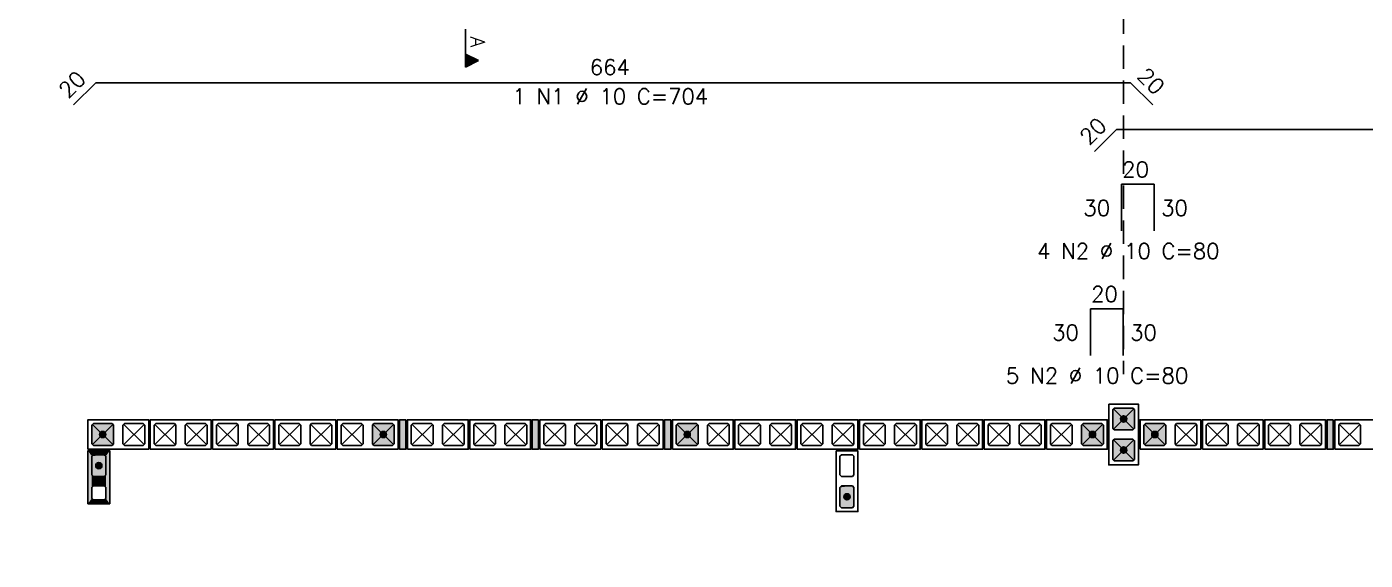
# Model space of a CAD drawing. Extents: x -1.9 to 86, y -1.5 to 61.
# Drawn here: x 6.98 to 24.15, y 24.54 to 31.39 of the extents above; entities that cross this region are included whole.
import ezdxf

# ---------------------------------------------------------------- set-up
doc = ezdxf.new("R2010")
doc.units = 0
doc.header["$MEASUREMENT"] = 0
doc.linetypes.add('ESTILO_TQS_0001', pattern=[0.45, 0.3, -0.15])
for name, color, linetype in [('PENA_01', 1, 'CONTINUOUS'), ('PENA_02', 2, 'CONTINUOUS'), ('PENA_03', 3, 'CONTINUOUS'), ('PENA_05', 5, 'CONTINUOUS'), ('PENA_11', 252, 'CONTINUOUS'), ('PENA_21', 100, 'CONTINUOUS'), ('PENA_25', 210, 'CONTINUOUS')]:
    doc.layers.add(name, color=color, linetype=linetype)
doc.styles.get("Standard").update_dxf_attribs({"font": 'ROMANS.SHX'})

msp = doc.modelspace()

# ---------------------------------------------------------------- linework, layer by layer
at = {"layer": 'PENA_01', "linetype": 'ESTILO_TQS_0001'}
msp.add_line((21.052627, 31.597048), (21.052627, 26.923454), dxfattribs=at)
at = {"layer": 'PENA_01', "linetype": 'Continuous'}
for p, q in [((21.182627, 26.480726), (20.922627, 26.220726)), ((21.182627, 26.220726), (20.922627, 26.480726)), ((7.822627, 26.280726), (8.082627, 26.020726)), ((8.082627, 26.280726), (7.822627, 26.020726)), ((8.482627, 26.280726), (8.222627, 26.020726)), ((8.222627, 26.280726), (8.482627, 26.020726)), ((8.622627, 26.280726), (8.882627, 26.020726)), ((8.882627, 26.280726), (8.622627, 26.020726)), ((9.282627, 26.280726), (9.022627, 26.020726)), ((9.022627, 26.280726), (9.282627, 26.020726)), ((9.422627, 26.280726), (9.682627, 26.020726)), ((9.682627, 26.280726), (9.422627, 26.020726)), ((10.082627, 26.280726), (9.822627, 26.020726)), ((9.822627, 26.280726), (10.082627, 26.020726)), ((10.222627, 26.280726), (10.482627, 26.020726)), ((10.482627, 26.280726), (10.222627, 26.020726)), ((10.882627, 26.280726), (10.622627, 26.020726)), ((10.622627, 26.280726), (10.882627, 26.020726)), ((11.022627, 26.280726), (11.282627, 26.020726)), ((11.282627, 26.280726), (11.022627, 26.020726)), ((11.682627, 26.280726), (11.422627, 26.020726)), ((11.422627, 26.280726), (11.682627, 26.020726)), ((11.922627, 26.280726), (12.182627, 26.020726)), ((12.182627, 26.280726), (11.922627, 26.020726)), ((12.582627, 26.280726), (12.322627, 26.020726)), ((12.322627, 26.280726), (12.582627, 26.020726)), ((12.722627, 26.280726), (12.982627, 26.020726)), ((12.982627, 26.280726), (12.722627, 26.020726)), ((13.382627, 26.280726), (13.122627, 26.020726)), ((13.122627, 26.280726), (13.382627, 26.020726)), ((13.622627, 26.280726), (13.882627, 26.020726)), ((13.882627, 26.280726), (13.622627, 26.020726)), ((14.282627, 26.280726), (14.022627, 26.020726)), ((14.022627, 26.280726), (14.282627, 26.020726)), ((14.422627, 26.280726), (14.682627, 26.020726)), ((14.682627, 26.280726), (14.422627, 26.020726)), ((15.082627, 26.280726), (14.822627, 26.020726)), ((14.822627, 26.280726), (15.082627, 26.020726)), ((15.322627, 26.280726), (15.582627, 26.020726)), ((15.582627, 26.280726), (15.322627, 26.020726)), ((15.982627, 26.280726), (15.722627, 26.020726)), ((15.722627, 26.280726), (15.982627, 26.020726)), ((16.122627, 26.280726), (16.382627, 26.020726)), ((16.382627, 26.280726), (16.122627, 26.020726)), ((16.782627, 26.280726), (16.522627, 26.020726)), ((16.522627, 26.280726), (16.782627, 26.020726)), ((16.922627, 26.280726), (17.182627, 26.020726)), ((17.182627, 26.280726), (16.922627, 26.020726)), ((17.582627, 26.280726), (17.322627, 26.020726)), ((17.322627, 26.280726), (17.582627, 26.020726)), ((17.722627, 26.280726), (17.982627, 26.020726)), ((17.982627, 26.280726), (17.722627, 26.020726)), ((18.382627, 26.280726), (18.122627, 26.020726)), ((18.122627, 26.280726), (18.382627, 26.020726)), ((18.522627, 26.280726), (18.782627, 26.020726)), ((18.782627, 26.280726), (18.522627, 26.020726)), ((19.182627, 26.280726), (18.922627, 26.020726)), ((18.922627, 26.280726), (19.182627, 26.020726)), ((19.322627, 26.280726), (19.582627, 26.020726)), ((19.582627, 26.280726), (19.322627, 26.020726)), ((19.982627, 26.280726), (19.722627, 26.020726)), ((19.722627, 26.280726), (19.982627, 26.020726)), ((20.122627, 26.280726), (20.382627, 26.020726)), ((20.382627, 26.280726), (20.122627, 26.020726)), ((20.782627, 26.280726), (20.522627, 26.020726)), ((20.522627, 26.280726), (20.782627, 26.020726)), ((21.322627, 26.280726), (21.582627, 26.020726)), ((21.582627, 26.280726), (21.322627, 26.020726)), ((21.982627, 26.280726), (21.722627, 26.020726)), ((21.722627, 26.280726), (21.982627, 26.020726)), ((22.122627, 26.280726), (22.382627, 26.020726)), ((22.382627, 26.280726), (22.122627, 26.020726)), ((22.782627, 26.280726), (22.522627, 26.020726)), ((22.522627, 26.280726), (22.782627, 26.020726)), ((22.922627, 26.280726), (23.182627, 26.020726)), ((23.182627, 26.280726), (22.922627, 26.020726)), ((23.582627, 26.280726), (23.322627, 26.020726)), ((23.322627, 26.280726), (23.582627, 26.020726)), ((23.822627, 26.280726), (24.082627, 26.020726)), ((24.082627, 26.280726), (23.822627, 26.020726)), ((21.182627, 25.820726), (20.922627, 26.080726)), ((21.182627, 26.080726), (20.922627, 25.820726))]:
    msp.add_line(p, q, dxfattribs=at)
for points in [[(7.812627, 25.631136), (7.812627, 25.871136), (7.832627, 25.891136), (7.972627, 25.891136), (7.992627, 25.871136), (7.992627, 25.631136), (7.972627, 25.611136), (7.832627, 25.611136), (7.812627, 25.631136)], [(17.432627, 25.890726), (17.412627, 25.870726), (17.412627, 25.630726), (17.432627, 25.610726), (17.572627, 25.610726), (17.592627, 25.630726), (17.592627, 25.870726), (17.572627, 25.890726), (17.432627, 25.890726)], [(7.812627, 25.331136), (7.812627, 25.471136), (7.832627, 25.491136), (7.972627, 25.491136), (7.992627, 25.471136), (7.992627, 25.331136), (7.972627, 25.311136), (7.832627, 25.311136), (7.812627, 25.331136)], [(17.432627, 25.490726), (17.412627, 25.470726), (17.412627, 25.230726), (17.432627, 25.210726), (17.572627, 25.210726), (17.592627, 25.230726), (17.592627, 25.470726), (17.572627, 25.490726), (17.432627, 25.490726)]]:
    msp.add_lwpolyline(points, dxfattribs=at)
at = {"layer": 'PENA_02', "linetype": 'Continuous'}
for points in [[(20.862627, 26.540726), (20.862627, 25.760726), (21.242627, 25.760726), (21.242627, 26.540726), (20.862627, 26.540726)], [(7.762627, 25.960726), (8.542627, 25.960726), (8.542627, 26.340726), (7.762627, 26.340726), (7.762627, 25.960726)], [(8.562627, 25.960726), (9.342627, 25.960726), (9.342627, 26.340726), (8.562627, 26.340726), (8.562627, 25.960726)], [(9.362627, 25.960726), (10.142627, 25.960726), (10.142627, 26.340726), (9.362627, 26.340726), (9.362627, 25.960726)], [(10.162627, 25.960726), (10.942627, 25.960726), (10.942627, 26.340726), (10.162627, 26.340726), (10.162627, 25.960726)], [(10.962627, 25.960726), (11.742627, 25.960726), (11.742627, 26.340726), (10.962627, 26.340726), (10.962627, 25.960726)], [(11.842627, 26.340726), (11.762627, 26.340726), (11.762627, 25.960726), (11.842627, 25.960726), (11.842627, 26.340726)], [(11.862627, 25.960726), (12.642627, 25.960726), (12.642627, 26.340726), (11.862627, 26.340726), (11.862627, 25.960726)], [(12.662627, 25.960726), (13.442627, 25.960726), (13.442627, 26.340726), (12.662627, 26.340726), (12.662627, 25.960726)], [(13.542627, 26.340726), (13.462627, 26.340726), (13.462627, 25.960726), (13.542627, 25.960726), (13.542627, 26.340726)], [(13.562627, 25.960726), (14.342627, 25.960726), (14.342627, 26.340726), (13.562627, 26.340726), (13.562627, 25.960726)], [(14.362627, 25.960726), (15.142627, 25.960726), (15.142627, 26.340726), (14.362627, 26.340726), (14.362627, 25.960726)], [(15.242627, 26.340726), (15.162627, 26.340726), (15.162627, 25.960726), (15.242627, 25.960726), (15.242627, 26.340726)], [(15.262627, 25.960726), (16.042627, 25.960726), (16.042627, 26.340726), (15.262627, 26.340726), (15.262627, 25.960726)], [(16.062627, 25.960726), (16.842627, 25.960726), (16.842627, 26.340726), (16.062627, 26.340726), (16.062627, 25.960726)], [(16.862627, 25.960726), (17.642627, 25.960726), (17.642627, 26.340726), (16.862627, 26.340726), (16.862627, 25.960726)], [(17.662627, 25.960726), (18.442627, 25.960726), (18.442627, 26.340726), (17.662627, 26.340726), (17.662627, 25.960726)], [(18.462627, 25.960726), (19.242627, 25.960726), (19.242627, 26.340726), (18.462627, 26.340726), (18.462627, 25.960726)], [(19.262627, 25.960726), (20.042627, 25.960726), (20.042627, 26.340726), (19.262627, 26.340726), (19.262627, 25.960726)], [(20.062627, 25.960726), (20.842627, 25.960726), (20.842627, 26.340726), (20.062627, 26.340726), (20.062627, 25.960726)], [(21.262627, 25.960726), (22.042627, 25.960726), (22.042627, 26.340726), (21.262627, 26.340726), (21.262627, 25.960726)], [(22.062627, 25.960726), (22.842627, 25.960726), (22.842627, 26.340726), (22.062627, 26.340726), (22.062627, 25.960726)], [(22.862627, 25.960726), (23.642627, 25.960726), (23.642627, 26.340726), (22.862627, 26.340726), (22.862627, 25.960726)], [(23.742627, 26.340726), (23.662627, 26.340726), (23.662627, 25.960726), (23.742627, 25.960726), (23.742627, 26.340726)], [(23.762627, 25.960726), (24.542627, 25.960726), (24.542627, 26.340726), (23.762627, 26.340726), (23.762627, 25.960726)], [(7.762627, 25.261136), (7.762627, 25.941136), (8.042627, 25.941136), (8.042627, 25.261136), (7.762627, 25.261136)], [(17.362627, 25.940726), (17.362627, 25.160726), (17.642627, 25.160726), (17.642627, 25.940726), (17.362627, 25.940726)]]:
    msp.add_lwpolyline(points, dxfattribs=at)
at = {"layer": 'PENA_02', "linetype": 'ESTILO_TQS_0001'}
for points in [[(20.932627, 26.490726), (20.912627, 26.470726), (20.912627, 26.230726), (20.932627, 26.210726), (21.172627, 26.210726), (21.192627, 26.230726), (21.192627, 26.470726), (21.172627, 26.490726), (20.932627, 26.490726)], [(7.812627, 26.030726), (7.832627, 26.010726), (8.072627, 26.010726), (8.092627, 26.030726), (8.092627, 26.270726), (8.072627, 26.290726), (7.832627, 26.290726), (7.812627, 26.270726), (7.812627, 26.030726)], [(8.212627, 26.030726), (8.232627, 26.010726), (8.472627, 26.010726), (8.492627, 26.030726), (8.492627, 26.270726), (8.472627, 26.290726), (8.232627, 26.290726), (8.212627, 26.270726), (8.212627, 26.030726)], [(8.612627, 26.030726), (8.632627, 26.010726), (8.872627, 26.010726), (8.892627, 26.030726), (8.892627, 26.270726), (8.872627, 26.290726), (8.632627, 26.290726), (8.612627, 26.270726), (8.612627, 26.030726)], [(9.012627, 26.030726), (9.032627, 26.010726), (9.272627, 26.010726), (9.292627, 26.030726), (9.292627, 26.270726), (9.272627, 26.290726), (9.032627, 26.290726), (9.012627, 26.270726), (9.012627, 26.030726)], [(9.412627, 26.030726), (9.432627, 26.010726), (9.672627, 26.010726), (9.692627, 26.030726), (9.692627, 26.270726), (9.672627, 26.290726), (9.432627, 26.290726), (9.412627, 26.270726), (9.412627, 26.030726)], [(9.812627, 26.030726), (9.832627, 26.010726), (10.072627, 26.010726), (10.092627, 26.030726), (10.092627, 26.270726), (10.072627, 26.290726), (9.832627, 26.290726), (9.812627, 26.270726), (9.812627, 26.030726)], [(10.212627, 26.030726), (10.232627, 26.010726), (10.472627, 26.010726), (10.492627, 26.030726), (10.492627, 26.270726), (10.472627, 26.290726), (10.232627, 26.290726), (10.212627, 26.270726), (10.212627, 26.030726)], [(10.612627, 26.030726), (10.632627, 26.010726), (10.872627, 26.010726), (10.892627, 26.030726), (10.892627, 26.270726), (10.872627, 26.290726), (10.632627, 26.290726), (10.612627, 26.270726), (10.612627, 26.030726)], [(11.012627, 26.030726), (11.032627, 26.010726), (11.272627, 26.010726), (11.292627, 26.030726), (11.292627, 26.270726), (11.272627, 26.290726), (11.032627, 26.290726), (11.012627, 26.270726), (11.012627, 26.030726)], [(11.412627, 26.030726), (11.432627, 26.010726), (11.672627, 26.010726), (11.692627, 26.030726), (11.692627, 26.270726), (11.672627, 26.290726), (11.432627, 26.290726), (11.412627, 26.270726), (11.412627, 26.030726)], [(11.912627, 26.030726), (11.932627, 26.010726), (12.172627, 26.010726), (12.192627, 26.030726), (12.192627, 26.270726), (12.172627, 26.290726), (11.932627, 26.290726), (11.912627, 26.270726), (11.912627, 26.030726)], [(12.312627, 26.030726), (12.332627, 26.010726), (12.572627, 26.010726), (12.592627, 26.030726), (12.592627, 26.270726), (12.572627, 26.290726), (12.332627, 26.290726), (12.312627, 26.270726), (12.312627, 26.030726)], [(12.712627, 26.030726), (12.732627, 26.010726), (12.972627, 26.010726), (12.992627, 26.030726), (12.992627, 26.270726), (12.972627, 26.290726), (12.732627, 26.290726), (12.712627, 26.270726), (12.712627, 26.030726)], [(13.112627, 26.030726), (13.132627, 26.010726), (13.372627, 26.010726), (13.392627, 26.030726), (13.392627, 26.270726), (13.372627, 26.290726), (13.132627, 26.290726), (13.112627, 26.270726), (13.112627, 26.030726)], [(13.612627, 26.030726), (13.632627, 26.010726), (13.872627, 26.010726), (13.892627, 26.030726), (13.892627, 26.270726), (13.872627, 26.290726), (13.632627, 26.290726), (13.612627, 26.270726), (13.612627, 26.030726)], [(14.012627, 26.030726), (14.032627, 26.010726), (14.272627, 26.010726), (14.292627, 26.030726), (14.292627, 26.270726), (14.272627, 26.290726), (14.032627, 26.290726), (14.012627, 26.270726), (14.012627, 26.030726)], [(14.412627, 26.030726), (14.432627, 26.010726), (14.672627, 26.010726), (14.692627, 26.030726), (14.692627, 26.270726), (14.672627, 26.290726), (14.432627, 26.290726), (14.412627, 26.270726), (14.412627, 26.030726)], [(14.812627, 26.030726), (14.832627, 26.010726), (15.072627, 26.010726), (15.092627, 26.030726), (15.092627, 26.270726), (15.072627, 26.290726), (14.832627, 26.290726), (14.812627, 26.270726), (14.812627, 26.030726)], [(15.312627, 26.030726), (15.332627, 26.010726), (15.572627, 26.010726), (15.592627, 26.030726), (15.592627, 26.270726), (15.572627, 26.290726), (15.332627, 26.290726), (15.312627, 26.270726), (15.312627, 26.030726)], [(15.712627, 26.030726), (15.732627, 26.010726), (15.972627, 26.010726), (15.992627, 26.030726), (15.992627, 26.270726), (15.972627, 26.290726), (15.732627, 26.290726), (15.712627, 26.270726), (15.712627, 26.030726)], [(16.112627, 26.030726), (16.132627, 26.010726), (16.372627, 26.010726), (16.392627, 26.030726), (16.392627, 26.270726), (16.372627, 26.290726), (16.132627, 26.290726), (16.112627, 26.270726), (16.112627, 26.030726)], [(16.512627, 26.030726), (16.532627, 26.010726), (16.772627, 26.010726), (16.792627, 26.030726), (16.792627, 26.270726), (16.772627, 26.290726), (16.532627, 26.290726), (16.512627, 26.270726), (16.512627, 26.030726)], [(16.912627, 26.030726), (16.932627, 26.010726), (17.172627, 26.010726), (17.192627, 26.030726), (17.192627, 26.270726), (17.172627, 26.290726), (16.932627, 26.290726), (16.912627, 26.270726), (16.912627, 26.030726)], [(17.312627, 26.030726), (17.332627, 26.010726), (17.572627, 26.010726), (17.592627, 26.030726), (17.592627, 26.270726), (17.572627, 26.290726), (17.332627, 26.290726), (17.312627, 26.270726), (17.312627, 26.030726)], [(17.712627, 26.030726), (17.732627, 26.010726), (17.972627, 26.010726), (17.992627, 26.030726), (17.992627, 26.270726), (17.972627, 26.290726), (17.732627, 26.290726), (17.712627, 26.270726), (17.712627, 26.030726)], [(18.112627, 26.030726), (18.132627, 26.010726), (18.372627, 26.010726), (18.392627, 26.030726), (18.392627, 26.270726), (18.372627, 26.290726), (18.132627, 26.290726), (18.112627, 26.270726), (18.112627, 26.030726)], [(18.512627, 26.030726), (18.532627, 26.010726), (18.772627, 26.010726), (18.792627, 26.030726), (18.792627, 26.270726), (18.772627, 26.290726), (18.532627, 26.290726), (18.512627, 26.270726), (18.512627, 26.030726)], [(18.912627, 26.030726), (18.932627, 26.010726), (19.172627, 26.010726), (19.192627, 26.030726), (19.192627, 26.270726), (19.172627, 26.290726), (18.932627, 26.290726), (18.912627, 26.270726), (18.912627, 26.030726)], [(19.312627, 26.030726), (19.332627, 26.010726), (19.572627, 26.010726), (19.592627, 26.030726), (19.592627, 26.270726), (19.572627, 26.290726), (19.332627, 26.290726), (19.312627, 26.270726), (19.312627, 26.030726)], [(19.712627, 26.030726), (19.732627, 26.010726), (19.972627, 26.010726), (19.992627, 26.030726), (19.992627, 26.270726), (19.972627, 26.290726), (19.732627, 26.290726), (19.712627, 26.270726), (19.712627, 26.030726)], [(20.112627, 26.030726), (20.132627, 26.010726), (20.372627, 26.010726), (20.392627, 26.030726), (20.392627, 26.270726), (20.372627, 26.290726), (20.132627, 26.290726), (20.112627, 26.270726), (20.112627, 26.030726)], [(20.512627, 26.030726), (20.532627, 26.010726), (20.772627, 26.010726), (20.792627, 26.030726), (20.792627, 26.270726), (20.772627, 26.290726), (20.532627, 26.290726), (20.512627, 26.270726), (20.512627, 26.030726)], [(21.312627, 26.030726), (21.332627, 26.010726), (21.572627, 26.010726), (21.592627, 26.030726), (21.592627, 26.270726), (21.572627, 26.290726), (21.332627, 26.290726), (21.312627, 26.270726), (21.312627, 26.030726)], [(21.712627, 26.030726), (21.732627, 26.010726), (21.972627, 26.010726), (21.992627, 26.030726), (21.992627, 26.270726), (21.972627, 26.290726), (21.732627, 26.290726), (21.712627, 26.270726), (21.712627, 26.030726)], [(22.112627, 26.030726), (22.132627, 26.010726), (22.372627, 26.010726), (22.392627, 26.030726), (22.392627, 26.270726), (22.372627, 26.290726), (22.132627, 26.290726), (22.112627, 26.270726), (22.112627, 26.030726)], [(22.512627, 26.030726), (22.532627, 26.010726), (22.772627, 26.010726), (22.792627, 26.030726), (22.792627, 26.270726), (22.772627, 26.290726), (22.532627, 26.290726), (22.512627, 26.270726), (22.512627, 26.030726)], [(22.912627, 26.030726), (22.932627, 26.010726), (23.172627, 26.010726), (23.192627, 26.030726), (23.192627, 26.270726), (23.172627, 26.290726), (22.932627, 26.290726), (22.912627, 26.270726), (22.912627, 26.030726)], [(23.312627, 26.030726), (23.332627, 26.010726), (23.572627, 26.010726), (23.592627, 26.030726), (23.592627, 26.270726), (23.572627, 26.290726), (23.332627, 26.290726), (23.312627, 26.270726), (23.312627, 26.030726)], [(23.812627, 26.030726), (23.832627, 26.010726), (24.072627, 26.010726), (24.092627, 26.030726), (24.092627, 26.270726), (24.072627, 26.290726), (23.832627, 26.290726), (23.812627, 26.270726), (23.812627, 26.030726)], [(20.932627, 26.090726), (20.912627, 26.070726), (20.912627, 25.830726), (20.932627, 25.810726), (21.172627, 25.810726), (21.192627, 25.830726), (21.192627, 26.070726), (21.172627, 26.090726), (20.932627, 26.090726)]]:
    msp.add_lwpolyline(points, dxfattribs=at)
at = {"layer": 'PENA_03', "linetype": 'Continuous'}
for p, q in [((12.606865, 31.355069), (12.606865, 30.868687)), ((12.607561, 31.034272), (12.607561, 31.355069)), ((12.606865, 30.868687), (12.772798, 30.951653)), ((12.772798, 30.951653), (12.60756, 31.034272)), ((12.60756, 30.869815), (12.771237, 30.951653)), ((12.607561, 30.869815), (12.607561, 31.033492)), ((12.771237, 30.951653), (12.607561, 31.033492)), ((12.619629, 30.875069), (12.619629, 31.028238)), ((12.632393, 30.881451), (12.632393, 31.021856)), ((12.645157, 30.887833), (12.645157, 31.015474)), ((12.657921, 30.894215), (12.657921, 31.009092)), ((12.670685, 30.900597), (12.670685, 31.00271)), ((12.683449, 30.906979), (12.683449, 30.996328)), ((12.696213, 30.913361), (12.696213, 30.989946)), ((12.708977, 30.919743), (12.708977, 30.983564)), ((12.721741, 30.926125), (12.721741, 30.977182)), ((12.734505, 30.932507), (12.734505, 30.9708)), ((12.74727, 30.938889), (12.74727, 30.964418)), ((12.760034, 30.945271), (12.760034, 30.958035))]:
    msp.add_line(p, q, dxfattribs=at)
for points in [[(21.172627, 26.490726), (21.192627, 26.470726), (21.192627, 26.230726), (21.172627, 26.210726), (20.932627, 26.210726), (20.912627, 26.230726), (20.912627, 26.470726), (20.932627, 26.490726), (21.172627, 26.490726)], [(8.072627, 26.290726), (8.092627, 26.270726), (8.092627, 26.030726), (8.072627, 26.010726), (7.832627, 26.010726), (7.812627, 26.030726), (7.812627, 26.270726), (7.832627, 26.290726), (8.072627, 26.290726)], [(11.672627, 26.290726), (11.692627, 26.270726), (11.692627, 26.030726), (11.672627, 26.010726), (11.432627, 26.010726), (11.412627, 26.030726), (11.412627, 26.270726), (11.432627, 26.290726), (11.672627, 26.290726)], [(15.572627, 26.290726), (15.592627, 26.270726), (15.592627, 26.030726), (15.572627, 26.010726), (15.332627, 26.010726), (15.312627, 26.030726), (15.312627, 26.270726), (15.332627, 26.290726), (15.572627, 26.290726)], [(20.772627, 26.290726), (20.792627, 26.270726), (20.792627, 26.030726), (20.772627, 26.010726), (20.532627, 26.010726), (20.512627, 26.030726), (20.512627, 26.270726), (20.532627, 26.290726), (20.772627, 26.290726)], [(21.572627, 26.290726), (21.592627, 26.270726), (21.592627, 26.030726), (21.572627, 26.010726), (21.332627, 26.010726), (21.312627, 26.030726), (21.312627, 26.270726), (21.332627, 26.290726), (21.572627, 26.290726)], [(21.172627, 26.090726), (21.192627, 26.070726), (21.192627, 25.830726), (21.172627, 25.810726), (20.932627, 25.810726), (20.912627, 25.830726), (20.912627, 26.070726), (20.932627, 26.090726), (21.172627, 26.090726)], [(7.972627, 25.891136), (7.992627, 25.871136), (7.992627, 25.631136), (7.972627, 25.611136), (7.832627, 25.611136), (7.812627, 25.631136), (7.812627, 25.871136), (7.832627, 25.891136), (7.972627, 25.891136)], [(17.572627, 25.490726), (17.592627, 25.470726), (17.592627, 25.230726), (17.572627, 25.210726), (17.432627, 25.210726), (17.412627, 25.230726), (17.412627, 25.470726), (17.432627, 25.490726), (17.572627, 25.490726)]]:
    msp.add_lwpolyline(points, dxfattribs=at)
for centre in [(21.052627, 26.350726), (7.952627, 26.150726), (11.552627, 26.150726), (15.452627, 26.150726), (20.652627, 26.150726), (21.452627, 26.150726), (21.052627, 25.950726), (7.902627, 25.751136), (17.502627, 25.350726)]:
    msp.add_circle(centre, 0.04, dxfattribs=at)
for points in [[(21.092627, 26.350726), (21.032627, 26.385367), (21.015039, 26.364406)], [(21.092627, 26.350726), (21.015039, 26.364406), (21.015039, 26.337045)], [(21.092627, 26.350726), (21.015039, 26.337045), (21.032627, 26.316084)], [(21.092627, 26.350726), (21.059573, 26.390118), (21.032627, 26.385367)], [(21.092627, 26.350726), (21.032627, 26.316084), (21.059573, 26.311333)], [(21.092627, 26.350726), (21.083269, 26.376437), (21.059573, 26.390118)], [(21.092627, 26.350726), (21.059573, 26.311333), (21.083269, 26.325014)], [(21.092627, 26.350726), (21.083269, 26.325014), (21.092627, 26.350726)], [(7.992627, 26.150726), (7.932627, 26.185367), (7.915039, 26.164406)], [(7.992627, 26.150726), (7.915039, 26.164406), (7.915039, 26.137045)], [(7.992627, 26.150726), (7.915039, 26.137045), (7.932627, 26.116084)], [(7.992627, 26.150726), (7.959573, 26.190118), (7.932627, 26.185367)], [(7.992627, 26.150726), (7.932627, 26.116084), (7.959573, 26.111333)], [(7.992627, 26.150726), (7.983269, 26.176437), (7.959573, 26.190118)], [(7.992627, 26.150726), (7.959573, 26.111333), (7.983269, 26.125014)], [(7.992627, 26.150726), (7.983269, 26.125014), (7.992627, 26.150726)], [(11.592627, 26.150726), (11.532627, 26.185367), (11.515039, 26.164406)], [(11.592627, 26.150726), (11.515039, 26.164406), (11.515039, 26.137045)], [(11.592627, 26.150726), (11.515039, 26.137045), (11.532627, 26.116084)], [(11.592627, 26.150726), (11.559573, 26.190118), (11.532627, 26.185367)], [(11.592627, 26.150726), (11.532627, 26.116084), (11.559573, 26.111333)], [(11.592627, 26.150726), (11.583269, 26.176437), (11.559573, 26.190118)], [(11.592627, 26.150726), (11.559573, 26.111333), (11.583269, 26.125014)], [(11.592627, 26.150726), (11.583269, 26.125014), (11.592627, 26.150726)], [(15.492627, 26.150726), (15.432627, 26.185367), (15.415039, 26.164406)], [(15.492627, 26.150726), (15.415039, 26.164406), (15.415039, 26.137045)], [(15.492627, 26.150726), (15.415039, 26.137045), (15.432627, 26.116084)], [(15.492627, 26.150726), (15.459573, 26.190118), (15.432627, 26.185367)], [(15.492627, 26.150726), (15.432627, 26.116084), (15.459573, 26.111333)], [(15.492627, 26.150726), (15.483269, 26.176437), (15.459573, 26.190118)], [(15.492627, 26.150726), (15.459573, 26.111333), (15.483269, 26.125014)], [(15.492627, 26.150726), (15.483269, 26.125014), (15.492627, 26.150726)], [(20.692627, 26.150726), (20.632627, 26.185367), (20.615039, 26.164406)], [(20.692627, 26.150726), (20.615039, 26.164406), (20.615039, 26.137045)], [(20.692627, 26.150726), (20.615039, 26.137045), (20.632627, 26.116084)], [(20.692627, 26.150726), (20.659573, 26.190118), (20.632627, 26.185367)], [(20.692627, 26.150726), (20.632627, 26.116084), (20.659573, 26.111333)], [(20.692627, 26.150726), (20.683269, 26.176437), (20.659573, 26.190118)], [(20.692627, 26.150726), (20.659573, 26.111333), (20.683269, 26.125014)], [(20.692627, 26.150726), (20.683269, 26.125014), (20.692627, 26.150726)], [(21.492627, 26.150726), (21.432627, 26.185367), (21.415039, 26.164406)], [(21.492627, 26.150726), (21.415039, 26.164406), (21.415039, 26.137045)], [(21.492627, 26.150726), (21.415039, 26.137045), (21.432627, 26.116084)], [(21.492627, 26.150726), (21.459573, 26.190118), (21.432627, 26.185367)], [(21.492627, 26.150726), (21.432627, 26.116084), (21.459573, 26.111333)], [(21.492627, 26.150726), (21.483269, 26.176437), (21.459573, 26.190118)], [(21.492627, 26.150726), (21.459573, 26.111333), (21.483269, 26.125014)], [(21.492627, 26.150726), (21.483269, 26.125014), (21.492627, 26.150726)], [(21.092627, 25.950726), (21.032627, 25.985367), (21.015039, 25.964406)], [(21.092627, 25.950726), (21.015039, 25.964406), (21.015039, 25.937045)], [(21.092627, 25.950726), (21.015039, 25.937045), (21.032627, 25.916084)], [(21.092627, 25.950726), (21.059573, 25.990118), (21.032627, 25.985367)], [(21.092627, 25.950726), (21.032627, 25.916084), (21.059573, 25.911333)], [(21.092627, 25.950726), (21.083269, 25.976437), (21.059573, 25.990118)], [(21.092627, 25.950726), (21.059573, 25.911333), (21.083269, 25.925014)], [(21.092627, 25.950726), (21.083269, 25.925014), (21.092627, 25.950726)], [(7.942627, 25.751136), (7.882627, 25.785777), (7.865039, 25.764817)], [(7.942627, 25.751136), (7.865039, 25.764817), (7.865039, 25.737456)], [(7.942627, 25.751136), (7.909573, 25.790529), (7.882627, 25.785777)], [(7.942627, 25.751136), (7.933269, 25.776848), (7.909573, 25.790529)], [(7.942627, 25.751136), (7.865039, 25.737456), (7.882627, 25.716495)], [(7.942627, 25.751136), (7.882627, 25.716495), (7.909573, 25.711744)], [(7.942627, 25.751136), (7.909573, 25.711744), (7.933269, 25.725425)], [(7.942627, 25.751136), (7.933269, 25.725425), (7.942627, 25.751136)], [(17.542627, 25.350726), (17.482627, 25.385367), (17.465039, 25.364406)], [(17.542627, 25.350726), (17.465039, 25.364406), (17.465039, 25.337045)], [(17.542627, 25.350726), (17.465039, 25.337045), (17.482627, 25.316084)], [(17.542627, 25.350726), (17.509573, 25.390118), (17.482627, 25.385367)], [(17.542627, 25.350726), (17.482627, 25.316084), (17.509573, 25.311333)], [(17.542627, 25.350726), (17.533269, 25.376437), (17.509573, 25.390118)], [(17.542627, 25.350726), (17.509573, 25.311333), (17.533269, 25.325014)], [(17.542627, 25.350726), (17.533269, 25.325014), (17.542627, 25.350726)]]:
    msp.add_solid(points, dxfattribs=at)
at = {"layer": 'PENA_05', "linetype": 'Continuous'}
for p, q in [((7.579784, 30.384826), (7.862627, 30.667669)), ((7.862627, 30.667669), (21.142627, 30.667669)), ((21.142627, 30.667669), (21.42547, 30.384826)), ((20.679784, 29.784826), (20.962627, 30.067669)), ((20.962627, 30.067669), (33.342627, 30.067669)), ((21.025274, 28.763954), (21.025274, 29.363954)), ((21.025274, 29.363954), (21.445274, 29.363954)), ((21.445274, 29.363954), (21.445274, 28.763954)), ((20.625274, 27.163954), (20.625274, 27.763954)), ((20.625274, 27.763954), (21.045274, 27.763954)), ((21.045274, 27.763954), (21.045274, 27.163954))]:
    msp.add_line(p, q, dxfattribs=at)
at = {"layer": 'PENA_11', "linetype": 'Continuous'}
for points in [[(21.172627, 26.490726), (20.932627, 26.210726), (20.912627, 26.230726)], [(21.172627, 26.490726), (20.912627, 26.230726), (20.912627, 26.470726)], [(21.172627, 26.490726), (20.912627, 26.470726), (20.932627, 26.490726)], [(21.172627, 26.490726), (21.172627, 26.210726), (20.932627, 26.210726)], [(21.172627, 26.490726), (20.932627, 26.490726), (21.172627, 26.490726)], [(21.172627, 26.490726), (21.192627, 26.470726), (21.192627, 26.230726)], [(21.172627, 26.490726), (21.192627, 26.230726), (21.172627, 26.210726)], [(8.072627, 26.290726), (7.832627, 26.010726), (7.812627, 26.030726)], [(8.072627, 26.290726), (7.812627, 26.030726), (7.812627, 26.270726)], [(8.072627, 26.290726), (7.812627, 26.270726), (7.832627, 26.290726)], [(8.072627, 26.290726), (8.072627, 26.010726), (7.832627, 26.010726)], [(8.072627, 26.290726), (7.832627, 26.290726), (8.072627, 26.290726)], [(8.072627, 26.290726), (8.092627, 26.270726), (8.092627, 26.030726)], [(8.072627, 26.290726), (8.092627, 26.030726), (8.072627, 26.010726)], [(11.672627, 26.290726), (11.432627, 26.010726), (11.412627, 26.030726)], [(11.672627, 26.290726), (11.412627, 26.030726), (11.412627, 26.270726)], [(11.672627, 26.290726), (11.412627, 26.270726), (11.432627, 26.290726)], [(11.672627, 26.290726), (11.672627, 26.010726), (11.432627, 26.010726)], [(11.672627, 26.290726), (11.432627, 26.290726), (11.672627, 26.290726)], [(11.672627, 26.290726), (11.692627, 26.270726), (11.692627, 26.030726)], [(11.672627, 26.290726), (11.692627, 26.030726), (11.672627, 26.010726)], [(15.572627, 26.290726), (15.332627, 26.010726), (15.312627, 26.030726)], [(15.572627, 26.290726), (15.312627, 26.030726), (15.312627, 26.270726)], [(15.572627, 26.290726), (15.312627, 26.270726), (15.332627, 26.290726)], [(15.572627, 26.290726), (15.572627, 26.010726), (15.332627, 26.010726)], [(15.572627, 26.290726), (15.332627, 26.290726), (15.572627, 26.290726)], [(15.572627, 26.290726), (15.592627, 26.270726), (15.592627, 26.030726)], [(15.572627, 26.290726), (15.592627, 26.030726), (15.572627, 26.010726)], [(20.772627, 26.290726), (20.532627, 26.010726), (20.512627, 26.030726)], [(20.772627, 26.290726), (20.512627, 26.030726), (20.512627, 26.270726)], [(20.772627, 26.290726), (20.512627, 26.270726), (20.532627, 26.290726)], [(20.772627, 26.290726), (20.772627, 26.010726), (20.532627, 26.010726)], [(20.772627, 26.290726), (20.532627, 26.290726), (20.772627, 26.290726)], [(20.772627, 26.290726), (20.792627, 26.270726), (20.792627, 26.030726)], [(20.772627, 26.290726), (20.792627, 26.030726), (20.772627, 26.010726)], [(21.572627, 26.290726), (21.332627, 26.010726), (21.312627, 26.030726)], [(21.572627, 26.290726), (21.312627, 26.030726), (21.312627, 26.270726)], [(21.572627, 26.290726), (21.312627, 26.270726), (21.332627, 26.290726)], [(21.572627, 26.290726), (21.572627, 26.010726), (21.332627, 26.010726)], [(21.572627, 26.290726), (21.332627, 26.290726), (21.572627, 26.290726)], [(21.572627, 26.290726), (21.592627, 26.270726), (21.592627, 26.030726)], [(21.572627, 26.290726), (21.592627, 26.030726), (21.572627, 26.010726)], [(21.172627, 26.090726), (20.932627, 25.810726), (20.912627, 25.830726)], [(21.172627, 26.090726), (20.912627, 25.830726), (20.912627, 26.070726)], [(21.172627, 26.090726), (20.912627, 26.070726), (20.932627, 26.090726)], [(21.172627, 26.090726), (21.172627, 25.810726), (20.932627, 25.810726)], [(21.172627, 26.090726), (20.932627, 26.090726), (21.172627, 26.090726)], [(21.172627, 26.090726), (21.192627, 26.070726), (21.192627, 25.830726)], [(21.172627, 26.090726), (21.192627, 25.830726), (21.172627, 25.810726)], [(7.972627, 25.891136), (7.832627, 25.611136), (7.812627, 25.631136)], [(7.972627, 25.891136), (7.812627, 25.631136), (7.812627, 25.871136)], [(7.972627, 25.891136), (7.812627, 25.871136), (7.832627, 25.891136)], [(7.972627, 25.891136), (7.972627, 25.611136), (7.832627, 25.611136)], [(7.972627, 25.891136), (7.832627, 25.891136), (7.972627, 25.891136)], [(7.972627, 25.891136), (7.992627, 25.871136), (7.992627, 25.631136)], [(7.972627, 25.891136), (7.992627, 25.631136), (7.972627, 25.611136)], [(17.572627, 25.490726), (17.432627, 25.210726), (17.412627, 25.230726)], [(17.572627, 25.490726), (17.412627, 25.230726), (17.412627, 25.470726)], [(17.572627, 25.490726), (17.412627, 25.470726), (17.432627, 25.490726)], [(17.572627, 25.490726), (17.572627, 25.210726), (17.432627, 25.210726)], [(17.572627, 25.490726), (17.432627, 25.490726), (17.572627, 25.490726)], [(17.572627, 25.490726), (17.592627, 25.470726), (17.592627, 25.230726)], [(17.572627, 25.490726), (17.592627, 25.230726), (17.572627, 25.210726)]]:
    msp.add_solid(points, dxfattribs=at)
at = {"layer": 'PENA_21', "linetype": 'Continuous'}
for points in [[(7.902627, 25.261136), (7.902627, 25.311136), (7.832627, 25.311136), (7.812627, 25.331136), (7.812627, 25.471136), (7.832627, 25.491136), (7.902627, 25.491136), (7.902627, 25.611136), (7.832627, 25.611136), (7.812627, 25.631136), (7.812627, 25.871136), (7.832627, 25.891136), (7.902627, 25.891136), (7.902627, 25.941136), (7.762627, 25.941136), (7.762627, 25.261136), (7.902627, 25.261136)], [(7.902627, 25.261136), (7.902627, 25.311136), (7.972627, 25.311136), (7.992627, 25.331136), (7.992627, 25.471136), (7.972627, 25.491136), (7.902627, 25.491136), (7.902627, 25.611136), (7.972627, 25.611136), (7.992627, 25.631136), (7.992627, 25.871136), (7.972627, 25.891136), (7.902627, 25.891136), (7.902627, 25.941136), (8.042627, 25.941136), (8.042627, 25.261136), (7.902627, 25.261136)]]:
    msp.add_lwpolyline(points, dxfattribs=at)
for points in [[(7.902627, 25.941136), (7.762627, 25.941136), (7.832627, 25.891136)], [(7.832627, 25.891136), (7.762627, 25.941136), (7.812627, 25.871136)], [(7.762627, 25.941136), (7.812627, 25.331136), (7.812627, 25.871136)], [(7.762627, 25.261136), (7.812627, 25.331136), (7.762627, 25.941136)], [(7.902627, 25.891136), (7.902627, 25.941136), (7.832627, 25.891136)], [(7.972627, 25.891136), (7.902627, 25.891136), (8.042627, 25.941136)], [(7.902627, 25.891136), (7.902627, 25.941136), (8.042627, 25.941136)], [(7.992627, 25.871136), (7.972627, 25.891136), (8.042627, 25.941136)], [(7.992627, 25.631136), (8.042627, 25.941136), (7.992627, 25.471136)], [(7.992627, 25.471136), (8.042627, 25.941136), (7.992627, 25.331136)], [(8.042627, 25.941136), (8.042627, 25.261136), (7.992627, 25.331136)], [(7.992627, 25.631136), (7.992627, 25.871136), (8.042627, 25.941136)], [(7.812627, 25.871136), (7.812627, 25.331136), (7.812627, 25.471136)], [(7.812627, 25.871136), (7.812627, 25.631136), (7.812627, 25.471136)], [(7.832627, 25.491136), (7.812627, 25.631136), (7.812627, 25.471136)], [(7.832627, 25.491136), (7.832627, 25.611136), (7.812627, 25.631136)], [(7.902627, 25.491136), (7.832627, 25.611136), (7.832627, 25.491136)], [(7.902627, 25.491136), (7.902627, 25.611136), (7.832627, 25.611136)], [(7.902627, 25.491136), (7.972627, 25.611136), (7.972627, 25.491136)], [(7.902627, 25.491136), (7.902627, 25.611136), (7.972627, 25.611136)], [(7.972627, 25.611136), (7.992627, 25.631136), (7.972627, 25.491136)], [(7.972627, 25.491136), (7.992627, 25.631136), (7.992627, 25.471136)], [(7.832627, 25.311136), (7.812627, 25.331136), (7.762627, 25.261136)], [(7.832627, 25.311136), (7.762627, 25.261136), (7.902627, 25.261136)], [(7.832627, 25.311136), (7.902627, 25.261136), (7.902627, 25.311136)], [(8.042627, 25.261136), (7.902627, 25.261136), (7.972627, 25.311136)], [(7.972627, 25.311136), (7.902627, 25.261136), (7.902627, 25.311136)], [(7.992627, 25.331136), (8.042627, 25.261136), (7.972627, 25.311136)]]:
    msp.add_solid(points, dxfattribs=at)
at = {"layer": 'PENA_25', "linetype": 'Continuous'}
for points in [[(11.842627, 26.340726), (11.762627, 26.340726), (11.762627, 25.960726), (11.842627, 25.960726), (11.842627, 26.340726)], [(13.542627, 26.340726), (13.462627, 26.340726), (13.462627, 25.960726), (13.542627, 25.960726), (13.542627, 26.340726)], [(15.242627, 26.340726), (15.162627, 26.340726), (15.162627, 25.960726), (15.242627, 25.960726), (15.242627, 26.340726)], [(23.742627, 26.340726), (23.662627, 26.340726), (23.662627, 25.960726), (23.742627, 25.960726), (23.742627, 26.340726)]]:
    msp.add_lwpolyline(points, dxfattribs=at)
for points in [[(11.842627, 26.340726), (11.762627, 26.340726), (11.762627, 25.960726)], [(11.842627, 26.340726), (11.762627, 25.960726), (11.842627, 25.960726)], [(11.842627, 26.340726), (11.842627, 25.960726), (11.842627, 26.340726)], [(13.542627, 26.340726), (13.462627, 26.340726), (13.462627, 25.960726)], [(13.542627, 26.340726), (13.462627, 25.960726), (13.542627, 25.960726)], [(13.542627, 26.340726), (13.542627, 25.960726), (13.542627, 26.340726)], [(15.242627, 26.340726), (15.162627, 26.340726), (15.162627, 25.960726)], [(15.242627, 26.340726), (15.162627, 25.960726), (15.242627, 25.960726)], [(15.242627, 26.340726), (15.242627, 25.960726), (15.242627, 26.340726)], [(23.742627, 26.340726), (23.662627, 26.340726), (23.662627, 25.960726)], [(23.742627, 26.340726), (23.662627, 25.960726), (23.742627, 25.960726)], [(23.742627, 26.340726), (23.742627, 25.960726), (23.742627, 26.340726)]]:
    msp.add_solid(points, dxfattribs=at)

# ---------------------------------------------------------------- texts
at = {"layer": 'PENA_03', "linetype": 'Continuous'}
for s, height, rotation, p in [('A', 0.18, 270, (12.673894, 31.258515)), ('20', 0.2, 45, (7.509073, 30.455537)), ('20', 0.2, 315, (21.213337, 30.73838)), ('20', 0.2, 45, (20.609073, 29.855537))]:
    msp.add_text(s, height=height, rotation=rotation, dxfattribs=at).set_placement(p)
for s, p in [('664', (14.202627, 30.767669)), ('1 N1 %%c 10 C=704', (13.21119, 30.392331)), ('20', (21.035274, 29.453954)), ('30', (20.535274, 28.958954)), ('30', (21.535274, 28.958954)), ('4 N2 %%c 10 C=80', (19.942852, 28.405808)), ('20', (20.635274, 27.853954)), ('30', (20.135274, 27.358954)), ('30', (21.135274, 27.358954)), ('5 N2 %%c 10 C=80', (19.542852, 26.805808))]:
    msp.add_text(s, height=0.2, dxfattribs=at).set_placement(p)

doc.saveas('drawing.dxf')
